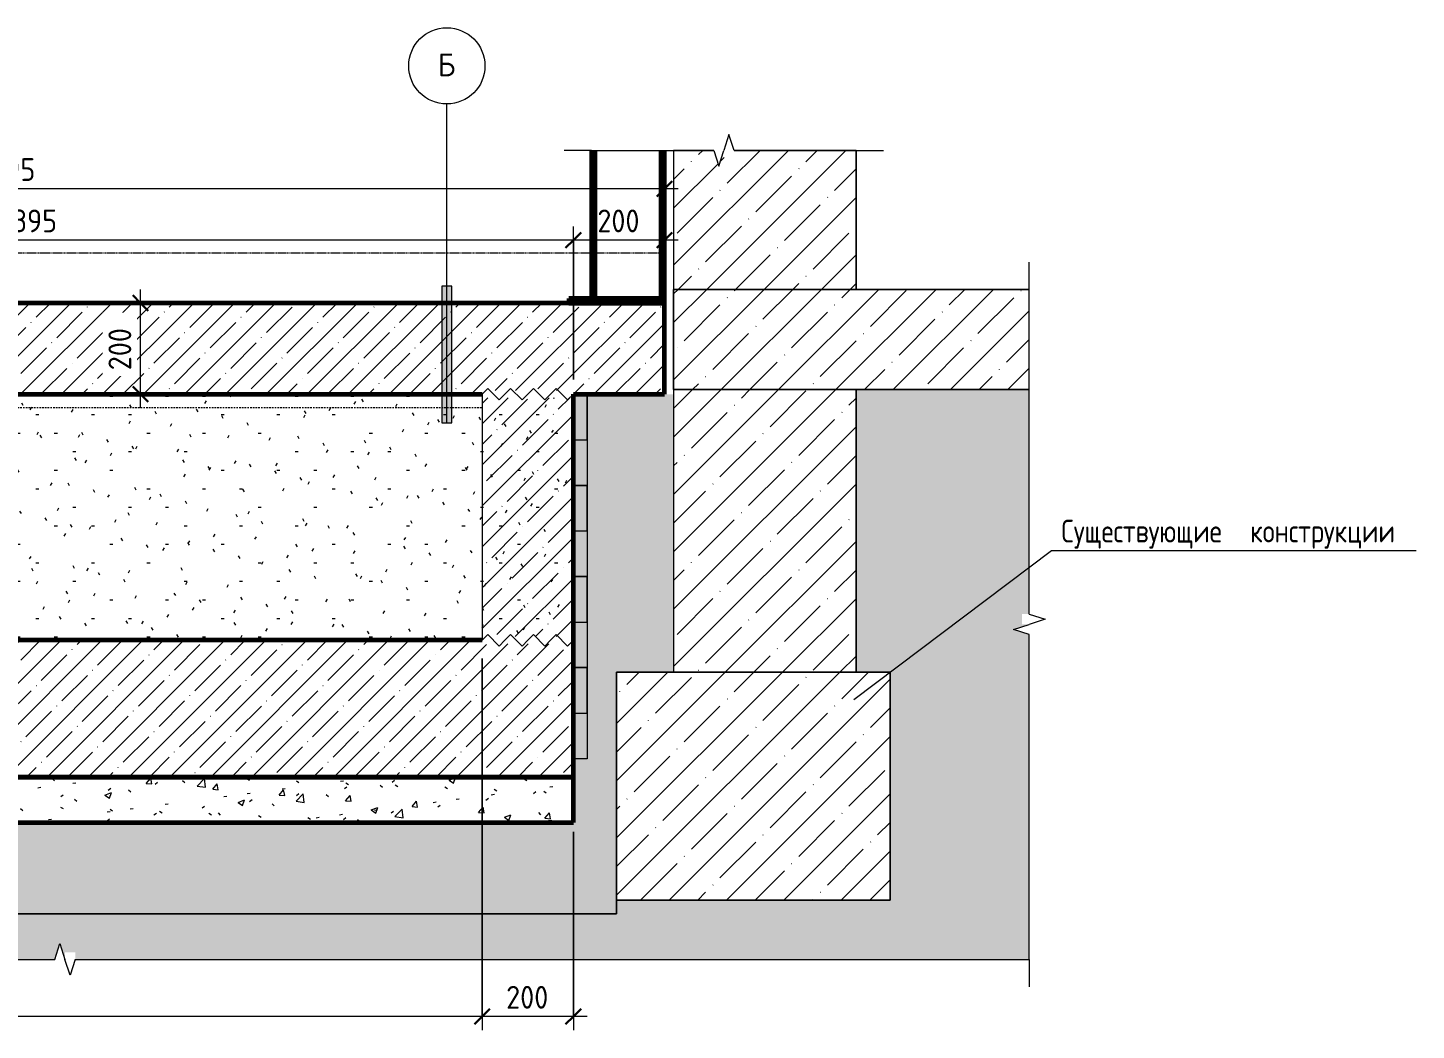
# Model space of a CAD drawing. Header units: millimetres. Extents: x 25237 to 117542, y -2270 to 13021.
# Drawn here: x 54310 to 57355, y -1706 to 494 of the extents above; entities that cross this region are included whole.
import ezdxf

# ---------------------------------------------------------------- set-up
doc = ezdxf.new("R2010")
doc.units = ezdxf.units.MM
doc.linetypes.add('01 Штриховая _2 мм_', pattern=[3, 2, -1])
doc.linetypes.add('01 Штриховая _4 мм_', pattern=[6, 3.5, -2.5])
for name, color, linetype, lineweight in [('AA_Dim', 7, 'Continuous', 9), ('AA_Dim-20', 7, 'Continuous', 9), ('AA_Linii', 7, 'Continuous', 9), ('AA_Oformlenie', 7, 'Continuous', 9), ('AA_Vinoska', 7, 'Continuous', 9), ('AF_Balki', 7, 'Continuous', 20), ('AF_Lestnica', 7, '01 Штриховая _2 мм_', 9), ('AF_Perekritie', 7, 'Continuous', 20), ('AF_Perekritie_Опалубка', 253, 'Continuous', 20), ('AF_Stena', 7, '01 Штриховая _4 мм_', 20), ('AF_Stena_Гидроизоляция', 253, 'Continuous', 20), ('KR_Colonna_KG', 7, 'Continuous', 20)]:
    doc.layers.add(name, color=color, linetype=linetype, lineweight=lineweight)
doc.styles.add('GOST Common_1', font='GOST Common.ttf', dxfattribs={"width": 0.85, "height": 50})
doc.styles.add('GOST Common_2', font='GOST Common.ttf', dxfattribs={"height": 50})
doc.styles.add('ISOCPEUR_4', font='isocpeur.ttf', dxfattribs={"width": 0.9, "height": 50})
doc.dimstyles.new('01_Точн_3_знака__непрозр_', dxfattribs={"dimscale": 304.8, "dimtxt": 49.799059, "dimasz": 0.111549, "dimexe": 0.098425, "dimexo": 0.065617, "dimgap": 0.016404, "dimtad": 1, "dimdec": 3, "dimrnd": 0.001, "dimdsep": 46, "dimtxsty": 'ISOCPEUR_4', "dimblk1": 'OBLIQUE', "dimblk2": 'OBLIQUE', "dimsah": 1, "dimcen": 0.09, "dimdle": 0.098425, "dimazin": 0, "dimtfac": 1, "dimtdec": 4, "dimtix": 1, "dimtmove": 0, "dimatfit": 3, "dimfxl": 1, "dimtvp": 1, "dimtfill": 1, "dimtolj": 1, "dimtzin": 0, "dimlwd": 18, "dimlwe": 18, "dimarcsym": 2})
doc.dimstyles.new('05_Округл_5мм__прозр__3', dxfattribs={"dimscale": 304.8, "dimtxt": 49.799059, "dimasz": 0.111549, "dimexe": 0.098425, "dimexo": 0.065617, "dimgap": 0.006562, "dimtad": 1, "dimdec": 0, "dimrnd": 5, "dimdsep": 46, "dimtxsty": 'ISOCPEUR_4', "dimblk1": 'OBLIQUE', "dimblk2": 'OBLIQUE', "dimsah": 1, "dimcen": 0.09, "dimdle": 0.098425, "dimazin": 0, "dimtfac": 1, "dimtdec": 4, "dimtix": 1, "dimtmove": 0, "dimatfit": 3, "dimfxl": 1, "dimtvp": 1, "dimtolj": 1, "dimtzin": 0, "dimlwd": 18, "dimlwe": 18, "dimarcsym": 2})
pattern_1 = [(45, (54193.64, -680), (-44.9013, 44.9013), []), (45, (54238.545, -680), (-44.9013, 44.9013), [79.375, -15.875, 0.6706, -15.204])]
pattern_2 = [(45, (54193.64, -680), (-62.8618, 62.8618), []), (45, (54256.505, -680), (-62.8618, 62.8618), [111.125, -22.225, 0.6706, -21.554])]

# ---------------------------------------------------------------- blocks, each defined once
blk = doc.blocks.new('Лестницы 2 - Лестницы 1-3699303-Сечение 3')
at = {"layer": 'AF_Lestnica', "linetype": 'Continuous'}
h = blk.add_hatch(dxfattribs=at)
h.set_pattern_fill('FP_5', color=256, style=0, pattern_type=2)
h.set_pattern_definition([(0, (5152.966, -680), (162.56, 40.64), [6.706, -115.214, 6.706, -115.214, -650.24]), (0, (5152.966, -680), (162.56, 40.64), [-243.84, 6.706, -237.134, 6.706, -115.214, -284.48]), (0, (5152.966, -680), (162.56, 40.64), [-609.6, 6.706, -74.574, 6.706, -196.494]), (120, (5213.926, -659.68), (-116.4753, 120.4611), [6.706, -115.214, 6.706, -115.214, -650.24]), (120, (5213.926, -659.68), (-116.4753, 120.4611), [-243.84, 6.706, -237.134, 6.706, -115.214, -284.48]), (120, (5213.926, -659.68), (-116.4753, 120.4611), [-609.6, 6.706, -74.574, 6.706, -196.494]), (240, (5234.246, -578.4), (-46.0847, -161.1011), [6.706, -115.214, 6.706, -115.214, -650.24]), (240, (5234.246, -578.4), (-46.0847, -161.1011), [-243.84, 6.706, -237.134, 6.706, -115.214, -284.48]), (240, (5234.246, -578.4), (-46.0847, -161.1011), [-609.6, 6.706, -74.574, 6.706, -196.494])])
h.paths.add_polyline_path([(6465.8, -850), (6465.8, -318), (6265.8, -318), (6265.8, -310), (4559.3, -310), (3970.8, -545.4), (3970.8, -850), (6265.8, -850), (6265.8, -842), (6465.8, -842), (6465.8, -850)])
at = {"layer": 'AF_Lestnica', "color": 10, "linetype": 'Continuous', "lineweight": 50}
for p, q in [((4559.3, -310), (3970.8, -545.4)), ((6265.8, -310), (4559.3, -310)), ((6465.8, -850), (6465.8, -310)), ((3970.8, -545.4), (3970.8, -850)), ((3970.8, -545.4), (3970.8, -850)), ((3970.8, -850), (6265.8, -850))]:
    blk.add_line(p, q, dxfattribs=at)
blk = doc.blocks.new('354_Прокат Лист _НесКаркас_РабПлоск_ - 354_Прокат Лист _НесКаркас_РабПлоск_-3883364-Сечение 3')
at = {"layer": 'AF_Balki'}
blk.add_hatch(color=256, dxfattribs=at).paths.add_polyline_path([(6489, -110), (6665.8, -110), (6665.8, -100), (6455.8, -100), (6455.8, -110)])
at = {"layer": 'AF_Balki', "lineweight": 60}
for p, q in [((6665.8, -100), (6455.8, -100)), ((6455.8, -100), (6455.8, -110)), ((6455.8, -110), (6665.8, -110)), ((6665.8, -110), (6665.8, -100))]:
    blk.add_line(p, q, dxfattribs=at)
blk = doc.blocks.new('Последовательность узлов - 3мм масшт20 маскировка-904226-Сечение 3')
at = {"layer": 'AA_Oformlenie'}
for p, q in [((3770.8, -850), (3783.3, -837.5)), ((3808.3, -862.5), (3783.3, -837.5)), ((3820.8, -850), (3808.3, -862.5)), ((3820.8, -850), (3833.3, -837.5)), ((3858.3, -862.5), (3833.3, -837.5)), ((3870.8, -850), (3858.3, -862.5)), ((3870.8, -850), (3883.3, -837.5)), ((3908.3, -862.5), (3883.3, -837.5)), ((3920.8, -850), (3908.3, -862.5)), ((3920.8, -850), (3933.3, -837.5)), ((3958.3, -862.5), (3933.3, -837.5)), ((3970.8, -850), (3958.3, -862.5))]:
    blk.add_line(p, q, dxfattribs=at)
blk = doc.blocks.new('011_ЛинияОбрыва _ЭлУзла_Линия_ - Тип 1-3921515-Сечение 3')
at = {"layer": 'AA_Oformlenie'}
for p, q in [((6505.8, 225), (6773.8, 225)), ((6818.3, 225), (7085.8, 225))]:
    blk.add_line(p, q, dxfattribs=at)
blk = doc.blocks.new('011_ЛинияОбрыва _ЭлУзла_Линия_ - Тип 1-3755141-Сечение 3')
at = {"layer": 'AA_Oformlenie'}
for p, q in [((3235.8, -1550), (5328.8, -1550)), ((5373.3, -1550), (7465.8, -1550))]:
    blk.add_line(p, q, dxfattribs=at)
blk = doc.blocks.new('011_ЛинияОбрыва _ЭлУзла_Линия_ - Тип 1-3725664-Сечение 3')
at = {"layer": 'AA_Oformlenie'}
for p, q in [((7465.8, -792.5), (7465.8, -80)), ((7465.8, -1550), (7465.8, -837))]:
    blk.add_line(p, q, dxfattribs=at)
blk = doc.blocks.new('Последовательность узлов - М20-V8-Сечение 3')
at = {"layer": 'AA_Oformlenie'}
for points in [[(6489, -410), (6495.8, -410), (6495.8, -310), (6465.8, -310), (6465.8, -410)], [(6489, -610), (6495.8, -610), (6495.8, -510), (6465.8, -510), (6465.8, -610)], [(6489, -810), (6495.8, -810), (6495.8, -710), (6465.8, -710), (6465.8, -810)], [(6489, -1010), (6495.8, -1010), (6495.8, -910), (6465.8, -910), (6465.8, -1010)]]:
    blk.add_hatch(color=256, dxfattribs=at).paths.add_polyline_path(points)
for p, q in [((6495.8, -310), (6465.8, -310)), ((6465.8, -310), (6465.8, -410)), ((6465.8, -310), (6495.8, -310)), ((6465.8, -510), (6465.8, -310)), ((6495.8, -410), (6495.8, -310)), ((6495.8, -310), (6495.8, -510)), ((6465.8, -410), (6495.8, -410)), ((6495.8, -510), (6465.8, -510)), ((6495.8, -510), (6465.8, -510)), ((6465.8, -510), (6465.8, -610)), ((6465.8, -510), (6495.8, -510)), ((6465.8, -710), (6465.8, -510)), ((6495.8, -610), (6495.8, -510)), ((6495.8, -510), (6495.8, -710)), ((6465.8, -610), (6495.8, -610)), ((6495.8, -710), (6465.8, -710)), ((6495.8, -710), (6465.8, -710)), ((6465.8, -710), (6465.8, -810)), ((6465.8, -710), (6495.8, -710)), ((6465.8, -910), (6465.8, -710)), ((6495.8, -810), (6495.8, -710)), ((6495.8, -710), (6495.8, -910)), ((6465.8, -810), (6495.8, -810)), ((6495.8, -910), (6465.8, -910)), ((6495.8, -910), (6465.8, -910)), ((6465.8, -910), (6465.8, -1010)), ((6465.8, -910), (6495.8, -910)), ((6465.8, -1110), (6465.8, -910)), ((6495.8, -1010), (6495.8, -910)), ((6495.8, -910), (6495.8, -1110)), ((6465.8, -1010), (6495.8, -1010)), ((6495.8, -1110), (6465.8, -1110))]:
    blk.add_line(p, q, dxfattribs=at)
blk = doc.blocks.new('DIMBLOCK45-Сечение 3')
at = {"layer": 'AA_Dim-20', "lineweight": 18}
for p, q in [((55506.5, -277.5), (55506.5, 57.9)), ((55706.5, -90), (55706.5, 57.9)), ((55736.5, 27.9), (55506.5, 27.9)), ((55506.5, 27.9), (55506.5, -277.5)), ((55706.5, 27.9), (55706.5, -90))]:
    blk.add_line(p, q, dxfattribs=at)
at = {"layer": 'AA_Dim-20', "lineweight": 30}
for p, q in [((55506.5, 27.9), (55523.5, 44.9)), ((55706.5, 27.9), (55723.5, 44.9)), ((55506.5, 27.9), (55489.5, 10.9)), ((55706.5, 27.9), (55689.5, 10.9))]:
    blk.add_line(p, q, dxfattribs=at)
at = {"layer": 'AA_Dim-20', "color": 0, "lineweight": 18, "insert": (55559.1, 95.2), "char_height": 50, "width": 113.772, "attachment_point": 1, "line_spacing_factor": 1.149209, "style": 'ISOCPEUR_4'}
blk.add_mtext('200', dxfattribs=at)
blk = doc.blocks.new('_Oblique')
at = {"color": 0, "linetype": 'ByBlock', "lineweight": -2}
blk.add_line((-0.5, -0.5), (0.5, 0.5), dxfattribs=at)
blk = doc.blocks.new('DIMBLOCK46-Сечение 3')
at = {"layer": 'AA_Dim-20', "lineweight": 18}
for p, q in [((53111.5, -150), (53111.5, 57.9)), ((55506.5, -277.5), (55506.5, 57.9)), ((55506.5, 27.9), (53111.5, 27.9)), ((53111.5, 27.9), (53111.5, -150)), ((55506.5, 27.9), (55506.5, -277.5))]:
    blk.add_line(p, q, dxfattribs=at)
at = {"layer": 'AA_Dim-20', "lineweight": 30}
for p, q in [((53111.5, 27.9), (53128.5, 44.9)), ((55506.5, 27.9), (55523.5, 44.9)), ((53111.5, 27.9), (53094.5, 10.9)), ((55506.5, 27.9), (55489.5, 10.9))]:
    blk.add_line(p, q, dxfattribs=at)
at = {"layer": 'AA_Dim-20', "color": 0, "lineweight": 18, "insert": (54245.8, 95.2), "char_height": 50, "width": 151.696, "attachment_point": 1, "line_spacing_factor": 1.149209, "style": 'ISOCPEUR_4'}
blk.add_mtext('2395', dxfattribs=at)
blk = doc.blocks.new('DIMBLOCK48-Сечение 3')
at = {"layer": 'AA_Dim-20', "lineweight": 18}
for p, q in [((55306.5, -890.2), (55306.5, -1705.6)), ((55306.5, -1675.6), (55306.5, -890.2)), ((55506.5, -1270), (55506.5, -1705.6)), ((55506.5, -1675.6), (55506.5, -1270)), ((55536.5, -1675.6), (55306.5, -1675.6))]:
    blk.add_line(p, q, dxfattribs=at)
at = {"layer": 'AA_Dim-20', "lineweight": 30}
for p, q in [((55306.5, -1675.6), (55323.5, -1658.6)), ((55506.5, -1675.6), (55523.5, -1658.6)), ((55306.5, -1675.6), (55289.5, -1692.6)), ((55506.5, -1675.6), (55489.5, -1692.6))]:
    blk.add_line(p, q, dxfattribs=at)
at = {"layer": 'AA_Dim-20', "color": 0, "lineweight": 18, "insert": (55359.1, -1608.3), "char_height": 50, "width": 113.772, "attachment_point": 1, "line_spacing_factor": 1.149209, "style": 'ISOCPEUR_4'}
blk.add_mtext('200', dxfattribs=at)
blk = doc.blocks.new('DIMBLOCK49-Сечение 3')
at = {"layer": 'AA_Dim-20', "lineweight": 18}
for p, q in [((53011.5, -870), (53011.5, -1705.6)), ((53011.5, -1675.6), (53011.5, -870)), ((55306.5, -890.2), (55306.5, -1705.6)), ((55306.5, -1675.6), (55306.5, -890.2)), ((55306.5, -1675.6), (53011.5, -1675.6))]:
    blk.add_line(p, q, dxfattribs=at)
at = {"layer": 'AA_Dim-20', "lineweight": 30}
for p, q in [((53011.5, -1675.6), (53028.5, -1658.6)), ((55306.5, -1675.6), (55323.5, -1658.6)), ((53011.5, -1675.6), (52994.5, -1692.6)), ((55306.5, -1675.6), (55289.5, -1692.6))]:
    blk.add_line(p, q, dxfattribs=at)
at = {"layer": 'AA_Dim-20', "color": 0, "lineweight": 18, "insert": (54095.8, -1608.3), "char_height": 50, "width": 151.696, "attachment_point": 1, "line_spacing_factor": 1.149209, "style": 'ISOCPEUR_4'}
blk.add_mtext('2295', dxfattribs=at)
blk = doc.blocks.new('DIMBLOCK55-Сечение 3')
at = {"layer": 'AA_Dim-20', "lineweight": 18}
for p, q in [((54557.2, -340), (54557.2, -80)), ((54553.2, -110), (54587.2, -110)), ((54557.2, -110), (54553.2, -110)), ((54553.2, -310), (54587.2, -310)), ((54557.2, -310), (54553.2, -310))]:
    blk.add_line(p, q, dxfattribs=at)
at = {"layer": 'AA_Dim-20', "lineweight": 30}
for p, q in [((54557.2, -110), (54540.2, -93)), ((54557.2, -110), (54574.2, -127)), ((54557.2, -310), (54540.2, -293)), ((54557.2, -310), (54574.2, -327))]:
    blk.add_line(p, q, dxfattribs=at)
at = {"layer": 'AA_Dim-20', "color": 0, "lineweight": 18, "insert": (54486.9, -257.4), "char_height": 50, "width": 113.772, "attachment_point": 1, "rotation": 90, "line_spacing_factor": 1.149209, "style": 'ISOCPEUR_4', "bg_fill": 3, "box_fill_scale": 1.25, "bg_fill_color": 256, "bg_fill_true_color": 13158600, "bg_fill_transparency": 0}
blk.add_mtext('200', dxfattribs=at)
blk = doc.blocks.new('DIMBLOCK57-Сечение 3')
at = {"layer": 'AA_Dim-20', "lineweight": 18}
for p, q in [((52811.5, -270), (52811.5, 170.6)), ((55706.5, -90), (55706.5, 170.6)), ((55736.5, 140.6), (52781.5, 140.6)), ((52811.5, 140.6), (52811.5, -270)), ((55706.5, 140.6), (55706.5, -90))]:
    blk.add_line(p, q, dxfattribs=at)
at = {"layer": 'AA_Dim-20', "lineweight": 30}
for p, q in [((52811.5, 140.6), (52828.5, 157.6)), ((55706.5, 140.6), (55723.5, 157.6)), ((52811.5, 140.6), (52794.5, 123.6)), ((55706.5, 140.6), (55689.5, 123.6))]:
    blk.add_line(p, q, dxfattribs=at)
at = {"layer": 'AA_Dim-20', "color": 0, "lineweight": 18, "insert": (54195.8, 207.9), "char_height": 50, "width": 151.696, "attachment_point": 1, "line_spacing_factor": 1.149209, "style": 'ISOCPEUR_4'}
blk.add_mtext('2895', dxfattribs=at)
blk = doc.blocks.new('010_Текст с выноской - Текст 2 строки-3712182-Сечение 3')
at = {"layer": 'AA_Vinoska'}
blk.add_line((7514.4, -652.9), (8314.4, -652.9), dxfattribs=at)
blk = doc.blocks.new('010_Флажок только номер _ТиповАннот_ - Узел Б-3762366-Сечение 3')
at = {"layer": 'AA_Vinoska'}
blk.add_hatch(color=256, dxfattribs=at).paths.add_polyline_path([(6199.3, -73.2), (6199.3, -373.2), (6177.3, -373.2), (6177.3, -73.2)])
for p, q in [((6188.3, -373.2), (6188.3, 326.8)), ((6199.3, -73.2), (6177.3, -73.2)), ((6177.3, -73.2), (6177.3, -373.2)), ((6199.3, -373.2), (6199.3, -73.2)), ((6177.3, -373.2), (6199.3, -373.2))]:
    blk.add_line(p, q, dxfattribs=at)
blk.add_circle((6188.3, 410.4), 83.6, dxfattribs=at)

msp = doc.modelspace()

# ---------------------------------------------------------------- hatches: boundary and pattern name
at = {"layer": 'AA_Oformlenie'}
h = msp.add_hatch(dxfattribs=at)
h.set_pattern_fill('FP_6', color=256, style=0, pattern_type=2)
h.set_pattern_definition(pattern_2)
h.paths.add_polyline_path([(55726.4675, -80), (56126.4675, -80), (56126.4675, 225), (55858.991, 225), (55858.991, 209.2989), (55836.4675, 209.2989), (55836.4675, 225), (55825.4675, 190.359), (55814.4675, 225), (55726.4675, 225), (55726.4675, 160.7513)])
h = msp.add_hatch(dxfattribs=at)
h.set_pattern_fill('FP_6', color=256, style=0, pattern_type=2)
h.set_pattern_definition(pattern_2)
h.paths.add_polyline_path([(55726.4675, -300), (56506.4675, -300), (56506.4675, -80), (55726.4675, -80)])
h = msp.add_hatch(dxfattribs=at)
h.set_pattern_fill('FP_8', color=256, style=0, pattern_type=2)
h.set_pattern_definition([(228.013, (54339.947, -476.8), (-1625.59275, -1828.80591), [27.338, -2706.439]), (184.97, (54321.659, -497.12), (2438.39893, 203.21059), [46.912, -4644.324]), (132.51, (54274.923, -501.184), (2031.981917, -2235.21593), [33.079, -3274.778]), (267.274, (54195.675, -551.984), (203.177686, 4064.000765), [42.72, -4229.315]), (292.834, (54193.643, -594.656), (-1016.014544, 2438.394363), [41.891, -4147.185]), (357.274, (54209.899, -633.264), (-4064.000765, 203.177686), [42.72, -4229.315]), (37.694, (54252.571, -635.296), (-2641.608948, -2031.988727), [56.495, -5593.049]), (72.255, (54297.275, -600.752), (1422.42594, 4470.39185), [53.338, -5280.42]), (121.43, (54313.531, -549.952), (-1625.620142, 2641.587104), [42.865, -4243.644]), (175.236, (54291.179, -513.376), (2235.1988, -203.21414), [48.937, -2397.915]), (222.397, (54242.411, -509.312), (-2438.417387, -2235.181163), [63.286, -6265.342]), (138.814, (54396.843, -554.016), (-1422.39818, 1219.20226), [21.6, -2138.445]), (171.469, (54380.587, -539.792), (2641.598445, -406.411234), [41.095, -4068.371]), (225, (54339.95, -533.7), (1e-14, -203.2), [28.737, -258.631]), (203.199, (54325.723, -509.312), (1015.99677, 406.40763), [15.475, -1532.05]), (291.801, (54311.5, -515.408), (-203.1959, 609.60137), [21.885, -1072.38]), (30.964, (54319.627, -535.728), (609.59823, 406.40313), [35.546, -1149.304]), (161.565, (54350.11, -517.44), (406.3993, -203.2007), [25.703, -616.872]), (16.39, (54193.643, -515.408), (2031.9949, 609.61599), [36.007, -3564.706]), (70.346, (54228.187, -505.248), (-812.80722, -2235.19765), [30.208, -2990.577]), (293.199, (54350.107, -476.8), (-406.40763, 1015.99677), [30.95, -1516.575]), (343.61, (54362.299, -505.248), (-2031.9949, 609.61599), [36.007, -3564.706]), (339.444, (54193.643, -641.392), (-1016.00023, 406.39942), [34.723, -1701.419]), (294.775, (54226.155, -653.584), (-1015.99464, 2235.20252), [29.094, -2880.287]), (66.801, (54352.14, -680), (406.40763, 1015.99677), [30.95, -1516.575]), (17.354, (54364.331, -651.552), (-2641.600166, -812.7987), [34.063, -3372.19]), (69.444, (54252.57, -680), (-406.39942, -1016.00023), [17.361, -1718.78]), (101.31, (54339.947, -680), (-203.2012, 812.79994), [10.361, -1025.759]), (165.964, (54337.915, -669.84), (609.6008, -203.1972), [41.891, -795.924]), (186.009, (54297.275, -659.68), (2031.999995, 203.19976), [38.821, -3843.309]), (303.69, (54319.627, -554.016), (-203.199, 406.4002), [29.306, -703.342]), (353.157, (54335.883, -578.4), (3454.398015, -406.41372), [51.165, -5065.281]), (60.945, (54386.683, -584.496), (-812.8103, -1422.39426), [20.921, -2071.151]), (90, (54396.84, -566.2), (-203.2, 203.2), [12.192, -191.008]), (120.256, (54293.211, -653.584), (812.78861, -1422.40596), [28.229, -2794.715]), (48.013, (54278.987, -629.2), (1625.59275, 1828.80591), [54.675, -2679.101]), (0, (54315.56, -588.56), (203.2, 203.2), [52.832, -150.368]), (325.305, (54368.395, -588.56), (-2032.00368, 1422.39508), [32.129, -3180.745]), (254.055, (54394.81, -606.848), (-203.19406, -812.8015), [29.586, -1449.732]), (207.646, (54386.683, -635.296), (-3860.799697, -2032.001423), [48.172, -4768.997]), (175.426, (54344.011, -657.648), (-2641.60024, 203.203787), [50.962, -5045.268])])
h.paths.add_polyline_path([(52246.4675, -1550), (54369.4675, -1550), (54380.4675, -1515.359), (54391.4675, -1550), (54391.4675, -1534.2989), (54413.991, -1534.2989), (54413.991, -1550), (56506.4675, -1550), (56506.4675, -837), (56471.8265, -826), (56506.4675, -815), (56490.7664, -815), (56490.7664, -792.4765), (56506.4675, -792.4765), (56506.4675, -300), (56126.4675, -300), (56126.4675, -920), (56201.4675, -920), (56201.4675, -1420), (55601.4675, -1420), (55601.4675, -1450), (52511.4675, -1450), (52269.1615, -969.7937), (52246.4675, -977), (52246.4675, -1511.681)])
h.paths.add_polyline_path([(52264.6026, -960.7587), (52261.6969, -955), (52246.4675, -955), (52262.1686, -959.9858)])
h.paths.add_polyline_path([(52250.3318, -932.4765), (52246.4675, -924.8182), (52246.4675, -932.4765)])
h = msp.add_hatch(dxfattribs=at)
h.set_pattern_fill('FP_6', color=256, style=0, pattern_type=2)
h.set_pattern_definition(pattern_2)
h.paths.add_polyline_path([(56126.4675, -920), (56126.4675, -300), (55726.4675, -300), (55726.4675, -920)])
h = msp.add_hatch(dxfattribs=at)
h.set_pattern_fill('FP_7', color=256, style=0, pattern_type=2)
h.set_pattern_definition([(0, (54193.643, -680), (81.28, 20.32), [6.706, -54.254, 6.706, -54.254, -325.12]), (0, (54193.643, -680), (81.28, 20.32), [-121.92, 6.706, -115.214, 6.706, -54.254, -142.24]), (0, (54193.643, -680), (81.28, 20.32), [-304.8, 6.706, -33.934, 6.706, -94.894]), (120, (54224.123, -669.84), (-58.23764, 60.23054), [6.706, -54.254, 6.706, -54.254, -325.12]), (120, (54224.123, -669.84), (-58.23764, 60.23054), [-121.92, 6.706, -115.214, 6.706, -54.254, -142.24]), (120, (54224.123, -669.84), (-58.23764, 60.23054), [-304.8, 6.706, -33.934, 6.706, -94.894]), (240, (54234.283, -629.2), (-23.04236, -80.55054), [6.706, -54.254, 6.706, -54.254, -325.12]), (240, (54234.283, -629.2), (-23.04236, -80.55054), [-121.92, 6.706, -115.214, 6.706, -54.254, -142.24]), (240, (54234.283, -629.2), (-23.04236, -80.55054), [-304.8, 6.706, -33.934, 6.706, -94.894])])
h.paths.add_polyline_path([(55601.4675, -1450), (55601.4675, -920), (55726.4675, -920), (55726.4675, -310), (55536.4675, -310), (55536.4675, -410), (55506.4675, -410), (55506.4675, -510), (55536.4675, -510), (55536.4675, -610), (55506.4675, -610), (55506.4675, -710), (55536.4675, -710), (55536.4675, -810), (55506.4675, -810), (55506.4675, -910), (55536.4675, -910), (55536.4675, -1010), (55506.4675, -1010), (55506.4675, -1250), (52711.4675, -1250), (52711.4675, -1120), (52811.4675, -1120), (52811.4675, -1060), (52781.4675, -1060), (52781.4675, -960), (52811.4675, -960), (52811.4675, -860), (52781.4675, -860), (52781.4675, -760), (52811.4675, -760), (52811.4675, -660), (52781.4675, -660), (52781.4675, -560), (52811.4675, -560), (52811.4675, -460), (52781.4675, -460), (52781.4675, -360), (52246.4675, -360), (52246.4675, -924.8182), (52250.3318, -932.4765), (52262.1686, -932.4765), (52262.1686, -955), (52261.6969, -955), (52264.6026, -960.7587), (52281.1085, -966), (52269.1615, -969.7937), (52511.4675, -1450), (55529.6539, -1450)])
h = msp.add_hatch(dxfattribs=at)
h.set_pattern_fill('FP_6', color=256, style=0, pattern_type=2)
h.set_pattern_definition(pattern_2)
h.paths.add_polyline_path([(56126.4675, -1420), (56201.4675, -1420), (56201.4675, -920), (55601.4675, -920), (55601.4675, -1420), (55726.4675, -1420)])
at = {"layer": 'AF_Perekritie', "lineweight": 9}
h = msp.add_hatch(dxfattribs=at)
h.set_pattern_fill('FP_3', color=256, style=0, pattern_type=2)
h.set_pattern_definition(pattern_1)
h.paths.add_polyline_path([(55536.4675, -310), (55706.5094, -310), (55706.5094, -110), (53411.4958, -110), (53411.4958, -175.887), (53419.6865, -175.887), (53419.6865, -302.8515), (53602.198, -302.8515), (53583.5756, -310), (55306.4675, -309.9959), (55306.4675, -302), (55506.4675, -302), (55506.5077, -310), (55529.6539, -310)])
h = msp.add_hatch(dxfattribs=at)
h.set_pattern_fill('FP_3', color=256, style=0, pattern_type=2)
h.set_pattern_definition(pattern_1)
h.paths.add_polyline_path([(55506.4675, -1150), (55506.5077, -1150), (55506.4675, -858), (55306.4675, -858), (55306.4675, -850), (53011.4675, -850), (53011.4675, -858), (52811.4936, -858), (52811.4936, -1150), (54403.6386, -1150)])
h = msp.add_hatch(dxfattribs=at)
h.set_pattern_fill('FP_4', color=256, style=0, pattern_type=2)
h.set_pattern_definition([(50, (54193.64, -680), (145.747, -12.751), [15.24, -167.64]), (355, (54193.64, -680), (-28.194, 152.846), [12.192, -134.112]), (100.451, (54205.79, -681.06), (117.554, 140.094), [12.952, -142.472]), (46.184, (54193.64, -639.36), (216.864, -33.634), [22.86, -251.46]), (96.636, (54211.71, -642.16), (189.922, 197.942), [19.428, -213.708]), (351.184, (54193.64, -639.36), (189.925, 197.94), [18.288, -201.168]), (21, (54213.96, -649.52), (121.292, -81.812), [15.24, -167.64]), (326, (54213.96, -649.52), (49.442, 147.35), [12.192, -134.112]), (71.451, (54224.07, -656.34), (170.734, 65.537), [12.952, -142.472]), (37.5, (54193.643, -680), (2.4709, 67.6435), [6.706, -125.781, 6.706, -129.438, -134.62]), (37.5, (54193.643, -680), (2.4709, 67.6435), [-268.63, 6.706, -127.914]), (7.5, (54193.64, -680), (53.4554, 80.144), [6.706, -70.917, 6.706, -122.733, -51.308]), (7.5, (54193.64, -680), (53.4554, 80.144), [-207.061, 6.706, -44.602]), (327.5, (54148.33, -680), (108.4723, -4.5829), [6.706, -44.094, 6.706, -151.79, -210.312]), (327.5, (54148.33, -680), (108.4723, -4.5829), [-209.296, 6.706, -203.606]), (317.5, (54128.01, -680), (118.503, 20.3417), [6.706, -59.334, 6.706, -98.552, -149.352]), (317.5, (54128.01, -680), (118.503, 20.3417), [-171.298, 6.706, -142.646])])
h.paths.add_polyline_path([(55506.4675, -1250), (55506.5077, -1249.8603), (55506.4675, -1150), (52711.4932, -1150), (52711.4932, -1250), (54403.6386, -1250)])
at = {"layer": 'AF_Stena', "linetype": 'Continuous', "lineweight": 9}
h = msp.add_hatch(dxfattribs=at)
h.set_pattern_fill('FP_3', color=256, style=0, pattern_type=2)
h.set_pattern_definition(pattern_1)
h.paths.add_polyline_path([(55506.5077, -850), (55506.4675, -318), (55306.5061, -318), (55306.5061, -842), (55506.4675, -842), (55506.4675, -850)])
at = {"layer": 'KR_Colonna_KG', "lineweight": 5}
h = msp.add_hatch(color=256, dxfattribs=at)
h.paths.add_polyline_path([(55546.4675, -100), (55554.4675, -100), (55554.4675, 225), (55546.4675, 225)])
h.paths.add_polyline_path([(55706.4675, -100), (55706.4675, 225), (55698.4675, 225), (55698.4675, -100)])

# ---------------------------------------------------------------- linework, layer by layer
at = {"layer": 'AA_Linii', "lineweight": 20}
for p, q in [((55814.4675, 225), (55726.4675, 225)), ((55726.4675, 225), (55726.4675, -80)), ((55726.4675, 225), (55726.4675, -920)), ((56126.4675, 225), (55858.991, 225)), ((56126.4675, -80), (56126.4675, 225)), ((56126.4675, 225), (56126.4675, -80)), ((55706.4675, 0), (55706.4675, -90)), ((55726.4675, -80), (56126.4675, -80)), ((56506.4675, -80), (55726.4675, -80)), ((55726.4675, -80), (55726.4675, -300)), ((55726.4675, -300), (55726.4675, -80)), ((55726.4675, -80), (56506.4675, -80)), ((56126.4675, -300), (55726.4675, -300)), ((55726.4675, -300), (55726.4675, -920)), ((55726.4675, -300), (56506.4675, -300)), ((55726.4675, -300), (56506.4675, -300)), ((56126.4675, -920), (56126.4675, -300)), ((56506.4675, -300), (56126.4675, -300)), ((56126.4675, -300), (56126.4675, -920)), ((56126.4675, -300), (56126.4675, -920)), ((56506.4675, -792.4765), (56506.4675, -300)), ((56506.4675, -1550), (56506.4675, -837)), ((55601.4675, -1450), (55601.4675, -920)), ((55601.4675, -1420), (55601.4675, -920)), ((55601.4675, -920), (56201.4675, -920)), ((55726.4675, -920), (56126.4675, -920)), ((56126.4675, -920), (56201.4675, -920)), ((56201.4675, -920), (56201.4675, -1420)), ((56201.4675, -920), (56201.4675, -1420)), ((55506.4675, -1250), (52711.4675, -1250)), ((56201.4675, -1420), (55601.4675, -1420)), ((55601.4675, -1420), (55601.4675, -1450)), ((56201.4675, -1420), (55601.4675, -1420)), ((52511.4675, -1450), (55601.4675, -1450)), ((55601.4675, -1450), (52511.4675, -1450))]:
    msp.add_line(p, q, dxfattribs=at)
at = {"layer": 'AA_Linii', "linetype": '01 Штриховая _2 мм_', "lineweight": 20}
msp.add_line((53411.4675, 0), (55706.4675, 0), dxfattribs=at)
at = {"layer": 'AA_Linii', "linetype": '01 Штриховая _4 мм_', "lineweight": 20}
msp.add_line((55304.984, -340), (53611.2772, -340), dxfattribs=at)
at = {"layer": 'AA_Linii'}
for p, q in [((56201.4675, -920), (55601.4675, -920)), ((55601.4675, -920), (55601.4675, -1420)), ((56201.4675, -1420), (56201.4675, -920)), ((55601.4675, -1420), (56201.4675, -1420))]:
    msp.add_line(p, q, dxfattribs=at)
at = {"layer": 'AA_Vinoska'}
for p, q in [((55847.7292, 259.6601), (55836.4675, 225)), ((55858.991, 225), (55847.7292, 259.6601)), ((55546.4675, 225), (55486.4675, 225)), ((55814.4675, 225), (55825.4675, 190.359)), ((55825.4675, 190.359), (55836.4675, 225)), ((56126.4675, 225), (56186.4675, 225)), ((56506.4675, -80), (56506.4675, -20)), ((56121.4026, -979.8735), (56555.0958, -652.9273)), ((56471.8265, -826), (56506.4675, -815)), ((56506.4675, -792.4765), (56541.1275, -803.7383)), ((56541.1275, -803.7383), (56506.4675, -815)), ((56506.4675, -837), (56471.8265, -826)), ((54369.4675, -1550), (54380.4675, -1515.359)), ((54380.4675, -1515.359), (54391.4675, -1550)), ((54402.7292, -1584.6601), (54391.4675, -1550)), ((54413.991, -1550), (54402.7292, -1584.6601)), ((56506.4675, -1550), (56506.4675, -1610))]:
    msp.add_line(p, q, dxfattribs=at)
at = {"layer": 'AF_Perekritie_Опалубка', "lineweight": 60}
for p, q in [((55706.5094, -110), (53411.4958, -110)), ((55706.5094, -310), (55706.5094, -110)), ((53583.5756, -310), (55306.4675, -310)), ((55506.5077, -310), (55706.5094, -310)), ((55306.4675, -850), (53011.4942, -850)), ((55506.5077, -1150), (55506.5077, -850)), ((55506.4675, -1150), (52711.4932, -1150)), ((52811.4936, -1150), (55506.4675, -1150)), ((55506.5077, -1250), (55506.5077, -1150)), ((52711.4932, -1250), (55506.4675, -1250))]:
    msp.add_line(p, q, dxfattribs=at)
at = {"layer": 'AF_Stena_Гидроизоляция'}
msp.add_line((55306.4675, -310), (55306.4675, -850), dxfattribs=at)
at = {"layer": 'AF_Stena_Гидроизоляция', "lineweight": 60}
msp.add_line((55506.5077, -850), (55506.5077, -310), dxfattribs=at)
at = {"layer": 'KR_Colonna_KG', "lineweight": 60}
for p, q in [((55546.4675, 225), (55546.4675, -100)), ((55554.4675, -100), (55554.4675, 225)), ((55698.4675, 225), (55698.4675, -100)), ((55706.4675, -100), (55706.4675, 225)), ((55546.4675, -100), (55554.4675, -100)), ((55698.4675, -100), (55706.4675, -100))]:
    msp.add_line(p, q, dxfattribs=at)

# ---------------------------------------------------------------- block references
at = {"layer": 'AA_Oformlenie'}
for name, p in [('011_ЛинияОбрыва _ЭлУзла_Линия_ - Тип 1-3921515-Сечение 3', (49040.677, 0)), ('011_ЛинияОбрыва _ЭлУзла_Линия_ - Тип 1-3725664-Сечение 3', (49040.677, 0)), ('Последовательность узлов - 3мм масшт20 маскировка-904226-Сечение 3', (51535.677, 540)), ('Последовательность узлов - М20-V8-Сечение 3', (49040.677, 0)), ('Последовательность узлов - 3мм масшт20 маскировка-904226-Сечение 3', (51535.677, 0)), ('011_ЛинияОбрыва _ЭлУзла_Линия_ - Тип 1-3755141-Сечение 3', (49040.677, 0))]:
    msp.add_blockref(name, p, dxfattribs=at)
at = {"layer": 'AA_Vinoska'}
for name in ['010_Флажок только номер _ТиповАннот_ - Узел Б-3762366-Сечение 3', '010_Текст с выноской - Текст 2 строки-3712182-Сечение 3']:
    msp.add_blockref(name, (49040.677, 0), dxfattribs=at)
at = {"layer": 'AF_Balki'}
msp.add_blockref('354_Прокат Лист _НесКаркас_РабПлоск_ - 354_Прокат Лист _НесКаркас_РабПлоск_-3883364-Сечение 3', (49040.677, 0), dxfattribs=at)
at = {"layer": 'AF_Lestnica', "color": 10, "linetype": 'Continuous', "lineweight": 50}
msp.add_blockref('Лестницы 2 - Лестницы 1-3699303-Сечение 3', (49040.677, 0), dxfattribs=at)

# ---------------------------------------------------------------- texts
at = {"layer": 'AA_Vinoska', "char_height": 50, "attachment_point": 1}
for s, insert, width, style in [('\\fGOST Common|b0|i0|c204|p34|;Б', (55209.0133, 437.6028), 48.10125, 'GOST Common_2'), ('Существующие', (56576.9365, -585.2812), 483.818406, 'GOST Common_1'), ('\\fGOST Common|b0|i0|c204|p34|;\\W.85; ', (56976.1266, -585.2812), 17.717294, 'GOST Common_1'), ('конструкции', (56990.7448, -585.2812), 412.949231, 'GOST Common_1')]:
    msp.add_mtext(s, dxfattribs=dict(at, insert=insert, width=width, style=style))

# ---------------------------------------------------------------- dimensions: what is measured, and where the dimension line sits
at = {"layer": 'AA_Dim', "lineweight": 18}
for base, p1, p2, override, picture, middle in [((53111.4946, 27.8811), (55506.4675, -297.5), (53111.4946, -170), {"dimpost": '<>', "dimfxl": 2398.364286}, 'DIMBLOCK46-Сечение 3', (54308.9811, 54.8811)), ((55506.4675, 27.8811), (55706.5094, -110), (55506.4675, -297.5), {"dimpost": '<>', "dimfxl": 274.176966}, 'DIMBLOCK45-Сечение 3', (55606.4884, 54.8811)), ((55306.4675, -1675.5831), (55506.5077, -1250), (55306.4675, -870.24), {"dimpost": '<>', "dimfxl": 429.224583}, 'DIMBLOCK48-Сечение 3', (55406.4876, -1648.5831))]:
    dim = msp.add_linear_dim(base=base, p1=p1, p2=p2, dimstyle='05_Округл_5мм__прозр__3', override=override, dxfattribs=at)
    dim.commit()
    dim.dimension.update_dxf_attribs({"geometry": picture, "text_midpoint": middle})
dim = msp.add_linear_dim(base=(53011.4943, -1675.5831), p1=(55306.4675, -870.24), p2=(53011.4943, -850), angle=0, dimstyle='05_Округл_5мм__прозр__3', override={"dimpost": '<>', "dimfxl": 2295.062473}, dxfattribs=at)
dim.commit()
dim.dimension.update_dxf_attribs({"geometry": 'DIMBLOCK49-Сечение 3', "text_midpoint": (54158.9809, -1648.5831)})

# ---------------------------------------------------------------- next in the draw order: dimensions: what is measured, and where the dimension line sits
dim = msp.add_linear_dim(base=(54557.219, -110), p1=(54533.1774, -310), p2=(54533.1774, -110), angle=90, dimstyle='01_Точн_3_знака__непрозр_', override={"dimpost": '<>', "dimfxl": 200}, dxfattribs=at)
dim.commit()
dim.dimension.update_dxf_attribs({"geometry": 'DIMBLOCK55-Сечение 3', "text_midpoint": (54527.219, -210)})

# ---------------------------------------------------------------- next in the draw order: dimensions: what is measured, and where the dimension line sits
dim = msp.add_linear_dim(base=(52811.4936, 140.5619), p1=(55706.5094, -110), p2=(52811.4936, -290), dimstyle='05_Округл_5мм__прозр__3', override={"dimpost": '<>', "dimfxl": 2900.60624}, dxfattribs=at)
dim.commit()
dim.dimension.update_dxf_attribs({"geometry": 'DIMBLOCK57-Сечение 3', "text_midpoint": (54259.0015, 167.5619)})

doc.saveas('drawing.dxf')
